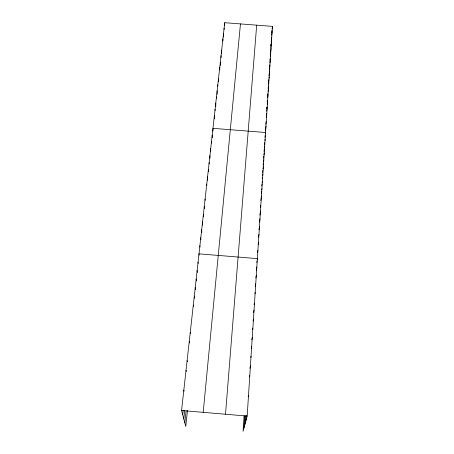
<?xml version="1.0" encoding="UTF-8"?>
<svg xmlns="http://www.w3.org/2000/svg" width="454" height="454" viewBox="0 0 454 454"><rect width="100%" height="100%" fill="white"/><g stroke="black" fill="none" stroke-linecap="round" stroke-linejoin="round"><path stroke-width="0.68" d="M215.094 110.611L215.094 109.255M215.781 106.457L215.786 103.035M216.467 98.268L216.473 96.884M217.131 94.284L217.148 90.8M217.812 86.186L217.818 84.785M218.459 81.663L218.482 78.831M219.759 69.837L219.787 67.124M220.377 65.461L220.423 62.045M221.036 57.726L221.064 55.66M221.643 53.487L221.688 50.025M222.891 41.025L222.925 38.919M223.47 36.984L223.533 33.46M224.111 29.47L224.134 28.052M224.679 25.401L224.73 22.7L272.44 26.377L247.169 416.08L243.049 431.3L244.076 415.932M245.001 424.093L245.546 415.773M246.062 420.166L246.369 415.489M243.974 427.872L244.78 415.819M225.502 414.235L256.686 25.163M203.193 412.34L240.467 23.914M184.823 422.827L186.123 410.83M187.485 410.427L185.771 426.414L181.56 410.501L224.73 22.7M183.779 418.877L184.682 410.598M182.69 414.769L183.2 410.121M271.759 32.416L271.986 30.407M272.139 29.062L272.44 26.377M271.288 38.8L271.452 37.387M271.691 35.276L272.094 31.752M270.777 45.593L270.942 44.191M271.259 41.388L271.742 37.183M270.822 47.545L271.384 42.67M270.385 53.754L271.027 48.22M269.943 60.013L270.102 58.64M270.34 56.574L270.663 53.822M269.415 67.005L269.653 64.956M269.897 62.907L270.295 59.491M269.443 69.286L269.92 65.217M268.989 75.716L269.545 71M268.535 82.202L268.853 79.529M269.006 78.19L269.165 76.851M268.115 88.388L268.365 86.277M268.535 84.875L268.785 82.764M267.644 95.017L267.809 93.626M268.064 91.532L268.399 88.746M267.168 101.702L267.338 100.323M267.673 97.553L268.002 94.79M266.691 108.444L266.856 107.07M267.19 104.329L267.61 100.902M266.708 111.156L267.207 107.082M266.305 117.37L266.804 113.33M265.811 124.317L266.146 121.649M265.363 130.951L265.976 126.042M264.949 137.363L265.21 135.281M265.386 133.89L265.562 132.506L212.971 128.34L212.983 131.138M264.427 144.713L264.688 142.658M264.949 140.598L265.125 139.225M263.99 151.449L264.245 149.417M264.421 148.061L264.682 146.023M263.541 158.264L263.802 156.255M263.978 154.916L264.234 152.902M263.093 165.165L263.354 163.179M263.524 161.851L263.785 159.865M262.594 172.492L262.872 170.398M263.053 169.007L263.326 166.913M262.225 178.859L262.406 177.486M262.684 175.42L262.866 174.047M261.759 186.009L262.032 183.978M262.213 182.621L262.395 181.265M261.288 193.251L261.561 191.248M261.742 189.908L261.924 188.575M260.812 200.572L261.442 195.975M260.38 207.62L260.67 205.543M259.892 215.134L260.465 211.048M259.489 222.074L259.966 218.726M258.99 229.786L259.467 226.506M258.547 237.153L258.956 234.377M258.133 244.394L258.434 242.357M257.611 252.43L257.912 250.438M256.782 262.52L256.981 261.22M257.18 259.921L257.384 258.621L199 253.848L199.073 255.165M256.306 270.351L256.845 266.912M255.869 277.996L256.3 275.317M255.324 286.44L255.75 283.829M254.955 293.84L255.188 292.455M254.053 304.555L254.28 303.215M253.593 312.658L254.047 310.059M253.094 321.114L253.463 319.043M252.628 329.479L252.872 328.146M251.788 339.944L252.276 337.379M251.266 348.786L251.669 346.737M250.79 357.531L251.051 356.225M249.904 368.342L250.426 365.85M249.507 376.939L249.796 375.611M248.179 396.904L248.503 395.553M181.56 410.501L247.169 416.08M183.83 390.082L184.091 391.308M186.044 370.243L186.276 371.616M187.122 360.533L187.326 361.815M189.239 341.516L189.426 342.918M190.277 332.203L190.436 333.52M193.302 305.026L193.427 306.354M194.284 296.212L194.46 298.267M195.254 287.513L195.419 289.629M196.207 278.926L196.349 280.924M197.149 270.459L197.286 272.502M198.08 262.1L198.165 263.496M199.908 245.699L199.976 247.05M200.799 237.663L200.895 239.729M201.684 229.724L201.803 232.539M202.558 221.887L202.688 225.218M203.42 214.146L203.517 216.859M204.272 206.502L204.334 208.573M205.112 198.954L205.151 200.362M206.757 184.142L206.791 185.493M207.569 176.867L207.637 180.295M208.369 169.683L208.403 171.765M209.158 162.583L209.181 163.99M209.941 155.569L209.975 158.247M210.713 148.64L210.741 151.347M211.473 141.796L211.485 143.163M212.228 135.025L212.245 137.8M214.396 115.543L214.401 118.908"/></g></svg>
